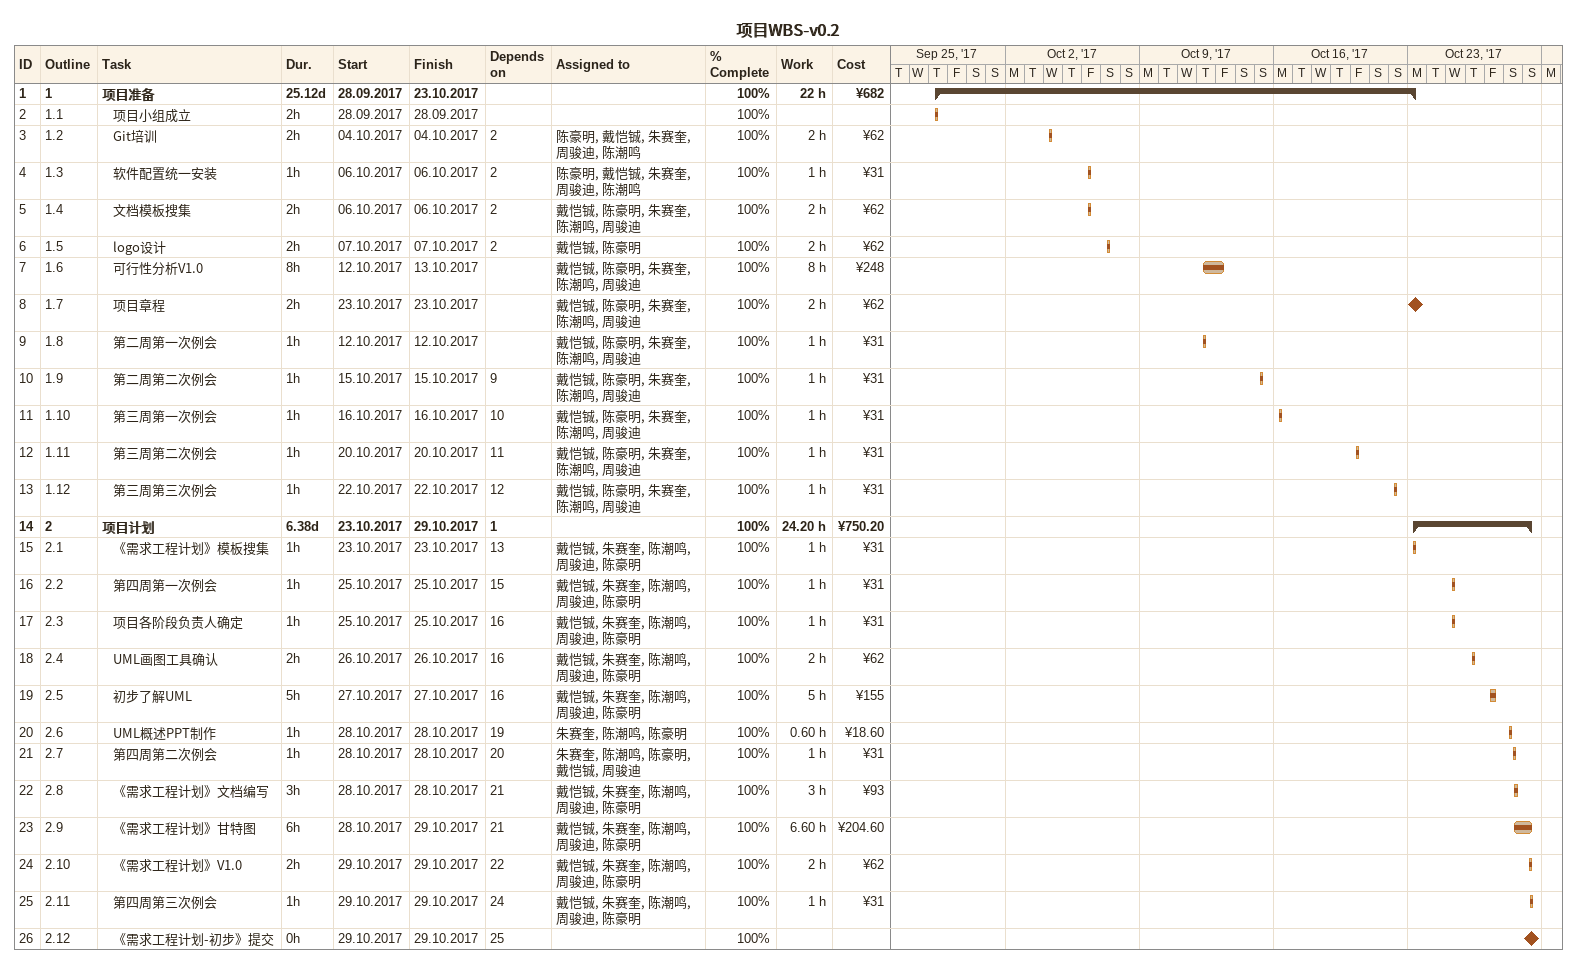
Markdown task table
项目WBS-v0.2

| ID | WBS | Task | Duration | Start | Finish | Predecessors | Resources | % complete | Work (h) | Cost (¥) |
|---|---|---|---|---|---|---|---|---|---|---|
| 1 | 1 | **项目准备** | 25.12d | 2017-09-28 | 2017-10-23 |  |  | 100 | 22 | 682 |
| 2 | 1.1 | 项目小组成立 | 2h | 2017-09-28 | 2017-09-28 |  |  | 100 |  |  |
| 3 | 1.2 | Git培训 | 2h | 2017-10-04 | 2017-10-04 | 2 | 陈豪明, 戴恺铖, 朱赛奎, 周骏迪, 陈潮鸣 | 100 | 2 | 62 |
| 4 | 1.3 | 软件配置统一安装 | 1h | 2017-10-06 | 2017-10-06 | 2 | 陈豪明, 戴恺铖, 朱赛奎, 周骏迪, 陈潮鸣 | 100 | 1 | 31 |
| 5 | 1.4 | 文档模板搜集 | 2h | 2017-10-06 | 2017-10-06 | 2 | 戴恺铖, 陈豪明, 朱赛奎, 陈潮鸣, 周骏迪 | 100 | 2 | 62 |
| 6 | 1.5 | logo设计 | 2h | 2017-10-07 | 2017-10-07 | 2 | 戴恺铖, 陈豪明 | 100 | 2 | 62 |
| 7 | 1.6 | 可行性分析V1.0 | 8h | 2017-10-12 | 2017-10-13 |  | 戴恺铖, 陈豪明, 朱赛奎, 陈潮鸣, 周骏迪 | 100 | 8 | 248 |
| 8 | 1.7 | 项目章程 | 2h | 2017-10-23 | 2017-10-23 |  | 戴恺铖, 陈豪明, 朱赛奎, 陈潮鸣, 周骏迪 | 100 | 2 | 62 |
| 9 | 1.8 | 第二周第一次例会 | 1h | 2017-10-12 | 2017-10-12 |  | 戴恺铖, 陈豪明, 朱赛奎, 陈潮鸣, 周骏迪 | 100 | 1 | 31 |
| 10 | 1.9 | 第二周第二次例会 | 1h | 2017-10-15 | 2017-10-15 | 9 | 戴恺铖, 陈豪明, 朱赛奎, 陈潮鸣, 周骏迪 | 100 | 1 | 31 |
| 11 | 1.10 | 第三周第一次例会 | 1h | 2017-10-16 | 2017-10-16 | 10 | 戴恺铖, 陈豪明, 朱赛奎, 陈潮鸣, 周骏迪 | 100 | 1 | 31 |
| 12 | 1.11 | 第三周第二次例会 | 1h | 2017-10-20 | 2017-10-20 | 11 | 戴恺铖, 陈豪明, 朱赛奎, 陈潮鸣, 周骏迪 | 100 | 1 | 31 |
| 13 | 1.12 | 第三周第三次例会 | 1h | 2017-10-22 | 2017-10-22 | 12 | 戴恺铖, 陈豪明, 朱赛奎, 陈潮鸣, 周骏迪 | 100 | 1 | 31 |
| 14 | 2 | **项目计划** | 6.38d | 2017-10-23 | 2017-10-29 | 1 |  | 100 | 24.20 | 750.20 |
| 15 | 2.1 | 《需求工程计划》模板搜集 | 1h | 2017-10-23 | 2017-10-23 | 13 | 戴恺铖, 朱赛奎, 陈潮鸣, 周骏迪, 陈豪明 | 100 | 1 | 31 |
| 16 | 2.2 | 第四周第一次例会 | 1h | 2017-10-25 | 2017-10-25 | 15 | 戴恺铖, 朱赛奎, 陈潮鸣, 周骏迪, 陈豪明 | 100 | 1 | 31 |
| 17 | 2.3 | 项目各阶段负责人确定 | 1h | 2017-10-25 | 2017-10-25 | 16 | 戴恺铖, 朱赛奎, 陈潮鸣, 周骏迪, 陈豪明 | 100 | 1 | 31 |
| 18 | 2.4 | UML画图工具确认 | 2h | 2017-10-26 | 2017-10-26 | 16 | 戴恺铖, 朱赛奎, 陈潮鸣, 周骏迪, 陈豪明 | 100 | 2 | 62 |
| 19 | 2.5 | 初步了解UML | 5h | 2017-10-27 | 2017-10-27 | 16 | 戴恺铖, 朱赛奎, 陈潮鸣, 周骏迪, 陈豪明 | 100 | 5 | 155 |
| 20 | 2.6 | UML概述PPT制作 | 1h | 2017-10-28 | 2017-10-28 | 19 | 朱赛奎, 陈潮鸣, 陈豪明 | 100 | 0.60 | 18.60 |
| 21 | 2.7 | 第四周第二次例会 | 1h | 2017-10-28 | 2017-10-28 | 20 | 朱赛奎, 陈潮鸣, 陈豪明, 戴恺铖, 周骏迪 | 100 | 1 | 31 |
| 22 | 2.8 | 《需求工程计划》文档编写 | 3h | 2017-10-28 | 2017-10-28 | 21 | 戴恺铖, 朱赛奎, 陈潮鸣, 周骏迪, 陈豪明 | 100 | 3 | 93 |
| 23 | 2.9 | 《需求工程计划》甘特图 | 6h | 2017-10-28 | 2017-10-29 | 21 | 戴恺铖, 朱赛奎, 陈潮鸣, 周骏迪, 陈豪明 | 100 | 6.60 | 204.60 |
| 24 | 2.10 | 《需求工程计划》V1.0 | 2h | 2017-10-29 | 2017-10-29 | 22 | 戴恺铖, 朱赛奎, 陈潮鸣, 周骏迪, 陈豪明 | 100 | 2 | 62 |
| 25 | 2.11 | 第四周第三次例会 | 1h | 2017-10-29 | 2017-10-29 | 24 | 戴恺铖, 朱赛奎, 陈潮鸣, 周骏迪, 陈豪明 | 100 | 1 | 31 |
| 26 | 2.12 | 《需求工程计划-初步》提交 | 0h | 2017-10-29 | 2017-10-29 | 25 |  | 100 |  |  |
